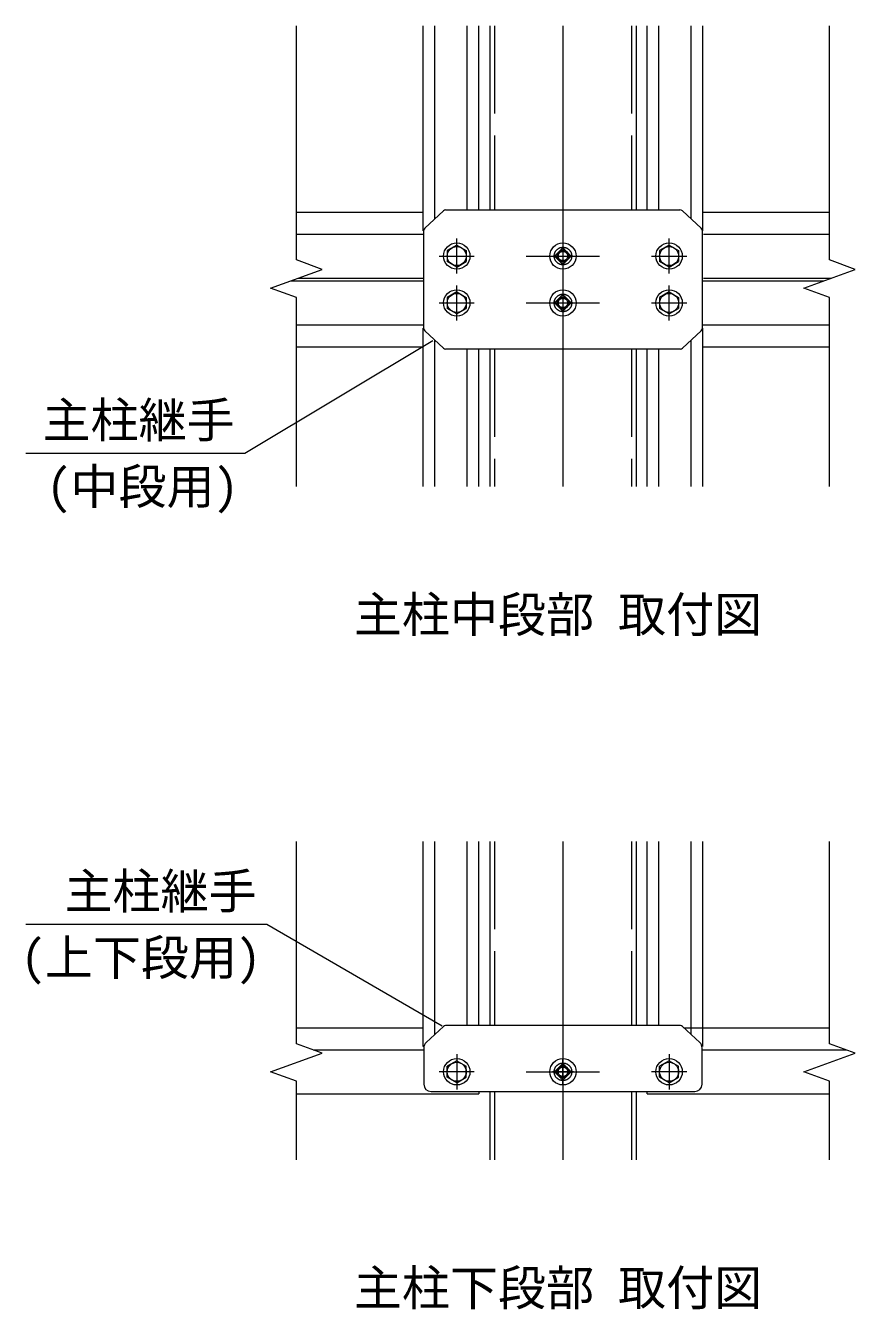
# Model space of a CAD drawing. Units: millimetres, scale not verified. Extents: x -4198 to 4202, y -2969 to 2971.
# Drawn here: x 1532 to 2665, y -628 to 1124 of the extents above; entities that cross this region are included whole.
import ezdxf
from ezdxf.enums import TextEntityAlignment as Align

# ---------------------------------------------------------------- set-up
doc = ezdxf.new("R2010")
doc.units = ezdxf.units.MM
doc.header["$LTSCALE"] = 20
doc.linetypes.add('DASHED', pattern=[7.5, 6, -1.5])
doc.linetypes.add('USER1', pattern=[50.8, 31.75, -6.35, 6.35, -6.35])
for name, color, linetype, lineweight in [('0-4_D-BMK', 2, 'USER1', 13), ('0-6_D-STR1', 1, 'Continuous', 18), ('0-7_D-STR3', 3, 'Continuous', 13), ('0-8_D-STR-DIM', 7, 'Continuous', 9)]:
    doc.layers.add(name, color=color, linetype=linetype, lineweight=lineweight)
doc.layers.add('0-C_D-STR-TXT', color=7, linetype='Continuous')
doc.styles.add('ＭＳ ゴシック', font='')
doc.styles.get('ＭＳ ゴシック').set_extended_font_data('MS Gothic')

msp = doc.modelspace()

# ---------------------------------------------------------------- linework, layer by layer
at = {"layer": '0-4_D-BMK'}
for p, q in [((2265.65, 1123.92), (2265.65, 494.92)), ((2120.65, 785.42), (2120.65, 833.42)), ((2265.65, 826.67), (2265.65, 792.17)), ((2410.65, 785.42), (2410.65, 833.42)), ((2096.65, 809.42), (2144.65, 809.42)), ((2215.65, 809.42), (2315.65, 809.42)), ((2386.65, 809.42), (2434.65, 809.42)), ((2120.65, 721.42), (2120.65, 769.42)), ((2265.65, 762.67), (2265.65, 726.17)), ((2410.65, 721.42), (2410.65, 769.42)), ((2096.65, 745.42), (2144.65, 745.42)), ((2215.65, 745.42), (2315.65, 745.42)), ((2386.65, 745.42), (2434.65, 745.42)), ((2265.65, 10.31), (2265.65, -424.19)), ((2120.65, -280.19), (2120.65, -328.19)), ((2410.65, -280.19), (2410.65, -328.19)), ((2265.65, -321.44), (2265.65, -286.94)), ((2144.65, -304.19), (2096.65, -304.19)), ((2215.65, -304.19), (2315.65, -304.19)), ((2279.9, -304.19), (2251.4, -304.19)), ((2434.65, -304.19), (2386.65, -304.19))]:
    msp.add_line(p, q, dxfattribs=at)
at = {"layer": '0-6_D-STR1'}
for p, q in [((2165.65, 1123.92), (2165.65, 872.42)), ((2365.65, 1123.92), (2365.65, 872.42)), ((1901.65, 869.42), (2074.65, 869.42)), ((2456.65, 869.42), (2629.65, 869.42)), ((1901.65, 839.42), (2075.65, 839.42)), ((2457.65, 839.42), (2629.65, 839.42)), ((1893.41, 775.42), (2075.65, 775.42)), ((1904.4, 779.42), (2075.65, 779.42)), ((2455.65, 775.42), (2621.41, 775.42)), ((2457.65, 779.42), (2632.4, 779.42)), ((1901.65, 715.42), (2075.65, 715.42)), ((2455.65, 715.42), (2629.65, 715.42)), ((1901.65, 685.42), (2074.65, 685.42)), ((2456.65, 685.42), (2629.65, 685.42)), ((2165.65, 682.42), (2165.65, 494.92)), ((2365.65, 682.42), (2365.65, 494.92)), ((2165.65, 10.31), (2165.65, -241.19)), ((2365.65, 10.31), (2365.65, -241.19)), ((1901.65, -244.19), (2074.65, -244.19)), ((2430.9, -244.19), (2629.65, -244.19)), ((1924.61, -274.19), (2075.65, -274.19)), ((2455.65, -274.19), (2652.61, -274.19)), ((2150.65, -331.19), (2150.65, -334.19)), ((2165.65, -331.19), (2165.65, -424.19)), ((2365.65, -331.19), (2365.65, -424.19)), ((2380.65, -334.19), (2380.65, -331.19)), ((1901.65, -334.19), (2150.65, -334.19)), ((2380.65, -334.19), (2629.65, -334.19))]:
    msp.add_line(p, q, dxfattribs=at)
at = {"layer": '0-6_D-STR1', "linetype": 'DASHED'}
for p, q in [((2172.05, 1123.92), (2172.05, 872.42)), ((2359.25, 1123.92), (2359.25, 872.42)), ((2172.05, 682.42), (2172.05, 494.92)), ((2359.25, 682.42), (2359.25, 494.92)), ((2172.05, 10.31), (2172.05, -241.19)), ((2359.25, 10.31), (2359.25, -241.19)), ((2172.05, -331.19), (2172.05, -424.19)), ((2359.25, -331.19), (2359.25, -424.19))]:
    msp.add_line(p, q, dxfattribs=at)
for centre in [(2265.65, 809.42), (2265.65, 745.42), (2265.65, -304.19)]:
    msp.add_circle(centre, 12, dxfattribs=at)
at = {"layer": '0-7_D-STR3'}
for p, q in [((2074.65, 843.92), (2074.65, 1123.92)), ((2090.65, 860.35), (2090.65, 1123.92)), ((2134.65, 872.42), (2134.65, 1123.92)), ((2150.65, 872.42), (2150.65, 1123.92)), ((2380.65, 872.42), (2380.65, 1123.92)), ((2396.65, 872.42), (2396.65, 1123.92)), ((2440.65, 860.35), (2440.65, 1123.92)), ((2456.65, 843.92), (2456.65, 1123.92)), ((2076.93, 847.6), (2102.5, 871.35)), ((2105.22, 872.42), (2425.08, 872.42)), ((2428.8, 871.35), (2454.38, 847.6)), ((2075.65, 843.92), (2074.65, 843.92)), ((2075.65, 710.16), (2075.65, 844.67)), ((2455.65, 844.67), (2455.65, 710.16)), ((2456.65, 843.92), (2455.65, 843.92)), ((2120.65, 824.42), (2107.65, 816.93)), ((2120.65, 824.42), (2133.65, 816.93)), ((2410.65, 824.42), (2397.65, 816.93)), ((2410.65, 824.42), (2423.65, 816.93)), ((2107.65, 816.93), (2107.65, 801.9)), ((2133.65, 816.93), (2133.65, 801.9)), ((2397.65, 816.93), (2397.65, 801.9)), ((2423.65, 816.93), (2423.65, 801.9)), ((2120.65, 794.42), (2107.65, 801.9)), ((2120.65, 794.42), (2133.65, 801.9)), ((2410.65, 794.42), (2397.65, 801.9)), ((2410.65, 794.42), (2423.65, 801.9)), ((2120.65, 760.42), (2107.65, 752.93)), ((2120.65, 760.42), (2133.65, 752.93)), ((2410.65, 760.42), (2397.65, 752.93)), ((2410.65, 760.42), (2423.65, 752.93)), ((2107.65, 752.93), (2107.65, 737.9)), ((2120.65, 730.42), (2107.65, 737.9)), ((2120.65, 730.42), (2133.65, 737.9)), ((2133.65, 752.93), (2133.65, 737.9)), ((2397.65, 752.93), (2397.65, 737.9)), ((2410.65, 730.42), (2397.65, 737.9)), ((2410.65, 730.42), (2423.65, 737.9)), ((2423.65, 752.93), (2423.65, 737.9)), ((2075.65, 710.92), (2074.65, 710.92)), ((2074.65, 494.92), (2074.65, 710.92)), ((2075.65, 710.92), (2074.65, 710.92)), ((2102.5, 683.49), (2076.93, 707.23)), ((2454.38, 707.23), (2428.8, 683.49)), ((2455.65, 710.92), (2456.65, 710.92)), ((2455.65, 710.92), (2456.65, 710.92)), ((2456.65, 494.92), (2456.65, 710.92)), ((2090.65, 494.92), (2090.65, 694.49)), ((2440.65, 494.92), (2440.65, 694.49)), ((2426.08, 682.42), (2105.22, 682.42)), ((2134.65, 494.92), (2134.65, 682.42)), ((2150.65, 494.92), (2150.65, 682.42)), ((2380.65, 494.92), (2380.65, 682.42)), ((2396.65, 494.92), (2396.65, 682.42)), ((2074.65, -269.69), (2074.65, 10.31)), ((2090.65, -253.3), (2090.65, 10.31)), ((2134.65, -241.19), (2134.65, 10.31)), ((2150.65, -241.19), (2150.65, 10.31)), ((2380.65, -241.19), (2380.65, 10.31)), ((2396.65, -241.19), (2396.65, 10.31)), ((2440.65, -253.22), (2440.65, 10.31)), ((2456.65, -269.69), (2456.65, 10.31)), ((2102.48, -242.36), (2078.86, -264.22)), ((2426, -241.19), (2105.31, -241.19)), ((2428.83, -242.36), (2452.45, -264.22)), ((2075.83, -269.69), (2074.65, -269.69)), ((2075.65, -271.56), (2075.65, -321.19)), ((2455.65, -321.19), (2455.65, -270.84)), ((2120.65, -289.19), (2107.65, -296.67)), ((2107.65, -311.7), (2107.65, -296.67)), ((2120.65, -289.19), (2133.65, -296.67)), ((2133.65, -311.7), (2133.65, -296.67)), ((2410.65, -289.19), (2397.65, -296.67)), ((2397.65, -311.7), (2397.65, -296.67)), ((2410.65, -289.19), (2423.65, -296.67)), ((2423.65, -311.7), (2423.65, -296.67)), ((2120.65, -319.19), (2107.65, -311.7)), ((2120.65, -319.19), (2133.65, -311.7)), ((2410.65, -319.19), (2397.65, -311.7)), ((2410.65, -319.19), (2423.65, -311.7)), ((2085.65, -331.19), (2445.65, -331.19))]:
    msp.add_line(p, q, dxfattribs=at)
at = {"layer": '0-7_D-STR3', "linetype": 'DASHED'}
for p, q in [((2254.34, 809.42), (2265.65, 820.73)), ((2265.65, 798.1), (2254.34, 809.42)), ((2276.97, 809.42), (2265.65, 820.73)), ((2265.65, 798.1), (2276.97, 809.42)), ((2254.34, 745.42), (2265.65, 756.73)), ((2276.97, 745.42), (2265.65, 756.73)), ((2265.65, 734.1), (2254.34, 745.42)), ((2265.65, 734.1), (2276.97, 745.42)), ((2254.34, -304.19), (2265.65, -292.87)), ((2276.97, -304.19), (2265.65, -292.87)), ((2265.65, -315.5), (2254.34, -304.19)), ((2265.65, -315.5), (2276.97, -304.19))]:
    msp.add_line(p, q, dxfattribs=at)
at = {"layer": '0-7_D-STR3'}
for centre, radius in [((2120.65, 809.42), 18), ((2265.65, 809.42), 18), ((2410.65, 809.42), 18), ((2120.65, 809.42), 13), ((2410.65, 809.42), 13), ((2120.65, 745.42), 18), ((2120.65, 745.42), 13), ((2265.65, 745.42), 18), ((2410.65, 745.42), 18), ((2410.65, 745.42), 13), ((2120.65, -304.19), 18), ((2120.65, -304.19), 13), ((2265.65, -304.19), 18), ((2410.65, -304.19), 18), ((2410.65, -304.19), 13)]:
    msp.add_circle(centre, radius, dxfattribs=at)
at = {"layer": '0-7_D-STR3', "linetype": 'DASHED'}
for centre, radius in [((2265.65, 809.42), 8), ((2265.65, 809.42), 6.4), ((2265.65, 745.42), 8), ((2265.65, 745.42), 6.4), ((2265.65, -304.19), 8), ((2265.65, -304.19), 6.4)]:
    msp.add_circle(centre, radius, dxfattribs=at)
at = {"layer": '0-7_D-STR3'}
for centre, radius, start, end in [((2105.22, 868.42), 4, 90, 132.87889), ((2425.11, 865.51), 6.91, 57.70556, 90.24849), ((2079.65, 844.67), 4, 132.87889, 180), ((2451.65, 844.67), 4, 0, 47.12111), ((2079.65, 710.16), 4, 180, 227.12111), ((2451.65, 710.16), 4, 312.87889, 0), ((2105.22, 686.42), 4, 227.12111, 270), ((2426.08, 686.42), 4, 270, 312.87889), ((2105.31, -245.19), 4, 90, 134.99999), ((2426, -245.19), 4, 45.00001, 90), ((2085.65, -271.56), 10, 132.78277, 180), ((2445.65, -271.56), 10, 0, 47.21723), ((2085.65, -321.19), 10, 180, 270), ((2445.65, -321.19), 10, 270, 0)]:
    msp.add_arc(centre, radius, start, end, dxfattribs=at)
at = {"layer": '0-8_D-STR-DIM'}
for points in [[(1901.65, 494.92), (1901.65, 752.77), (1866.41, 765.59), (1936.89, 791.24), (1901.65, 804.07), (1901.65, 1123.92)], [(2629.65, 494.92), (2629.65, 752.77), (2594.41, 765.59), (2664.89, 791.24), (2629.65, 804.07), (2629.65, 1123.92)], [(1532.02, 540.43), (1831.41, 540.43), (2088, 694.33)], [(1901.65, -424.19), (1901.65, -317.13), (1866.41, -304.31), (1936.89, -278.66), (1901.65, -265.83), (1901.65, 10.31)], [(2629.65, -424.19), (2629.65, -317.13), (2594.41, -304.31), (2664.89, -278.66), (2629.65, -265.83), (2629.65, 10.31)], [(1532.02, -102.67), (1861.41, -102.67), (2100.75, -241.36)]]:
    msp.add_lwpolyline(points, dxfattribs=at)

# ---------------------------------------------------------------- texts
at = {"layer": '0-C_D-STR-TXT', "style": 'ＭＳ ゴシック'}
for s, p in [('主柱継手', (1555.07, 547.03)), ('(中段用)', (1560.48, 456.45)), ('主柱中段部 取付図', (1980.15, 281.6)), ('主柱継手', (1585.07, -96.08)), ('(上下段用)', (1525.48, -186.65)), ('主柱下段部 取付図', (1980.15, -637.51))]:
    msp.add_text(s, height=48.09, dxfattribs=at).set_placement(p, align=Align.BOTTOM_LEFT)

doc.saveas('drawing.dxf')
